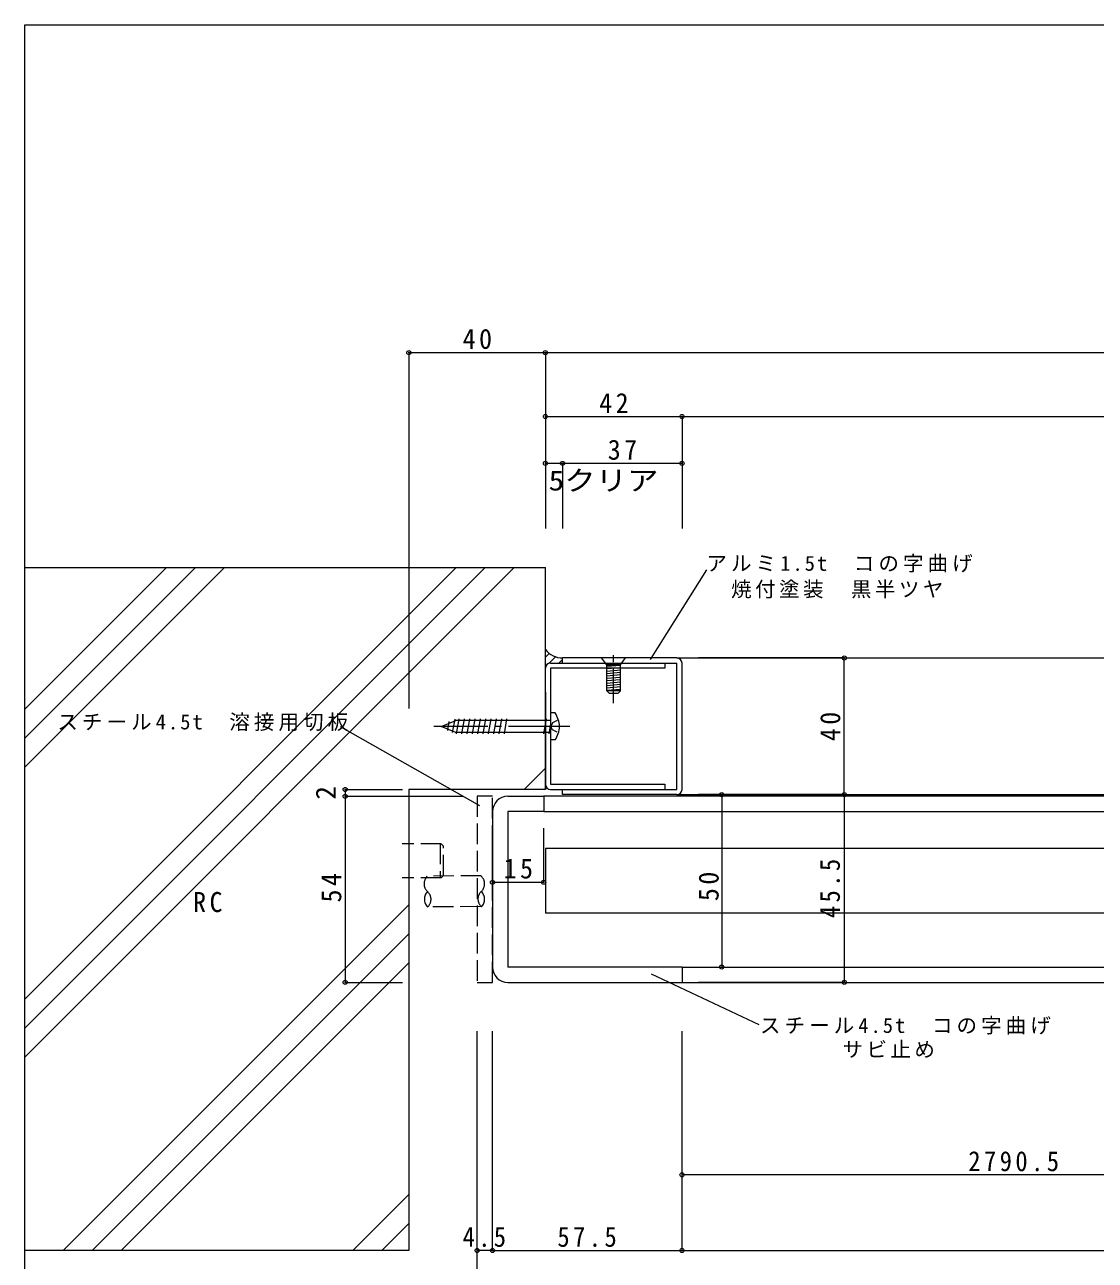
# Model space of a CAD drawing. Units: millimetres on the paper, with parts at other scales. Extents: x -848 to 394, y -812 to -536.
# Drawn here: x -428.1 to -271.4, y -719.4 to -538.5 of the extents above; entities that cross this region are included whole.
import ezdxf
from ezdxf.enums import TextEntityAlignment as Align

# ---------------------------------------------------------------- set-up
doc = ezdxf.new("R2010")
doc.units = ezdxf.units.MM
doc.header["$PDMODE"] = 32
doc.header["$PDSIZE"] = 0.6
for name, pattern in [('CHAIN1', [8, 5, -1, 1, -1]), ('CHAIN2', [12, 9, -1, 1, -1]), ('DASHED3', [4, 3, -1]), ('LONG_DASHED1', [7, 6, -1])]:
    doc.linetypes.add(name, pattern=pattern)
doc.layers.add('1-9_hojyosen', color=7, linetype='Continuous', lineweight=9)
doc.layers.add('F-0', color=5, linetype='Continuous', lineweight=9)
doc.styles.add('ＭＳ ゴシック', font='')
doc.styles.get('ＭＳ ゴシック').set_extended_font_data('MS Gothic')

msp = doc.modelspace()

# ---------------------------------------------------------------- linework, layer by layer
at = {"layer": '1-9_hojyosen', "color": 3}
for p, q in [((-371.896, -586.53), (-351.896, -586.53)), ((-371.896, -586.53), (-371.896, -638.608)), ((-351.896, -586.53), (-351.896, -612.276)), ((-351.896, -586.53), (-112.368, -586.53)), ((-351.896, -595.883), (-331.896, -595.883)), ((-351.896, -595.883), (-351.896, -612.276)), ((-331.896, -595.883), (-331.896, -612.276)), ((-331.896, -595.883), (-132.368, -595.883)), ((-349.396, -602.755), (-351.896, -602.755)), ((-351.896, -602.755), (-351.896, -612.276)), ((-331.896, -602.755), (-349.396, -602.755)), ((-349.396, -602.755), (-349.396, -612.276)), ((-331.896, -602.755), (-331.896, -612.276)), ((-308.137, -631.233), (-329.499, -631.233)), ((-308.137, -651.233), (-308.137, -631.233)), ((-381.219, -650.483), (-381.219, -651.483)), ((-381.219, -650.483), (-372.814, -650.483)), ((-381.219, -651.483), (-363.959, -651.483)), ((-381.219, -651.483), (-381.219, -678.733)), ((-381.219, -651.483), (-372.814, -651.483)), ((-308.137, -651.233), (-329.499, -651.233)), ((-308.137, -651.233), (-329.499, -651.233)), ((-326.078, -651.233), (-326.078, -676.483)), ((-308.137, -651.233), (-308.137, -678.733)), ((-359.646, -664.065), (-359.646, -656.131)), ((-352.146, -664.065), (-352.146, -656.131)), ((-359.646, -664.065), (-352.146, -664.065)), ((-381.219, -678.733), (-372.814, -678.733)), ((-308.137, -678.733), (-329.499, -678.733)), ((-361.896, -734.127), (-361.896, -685.857)), ((-359.646, -717.983), (-359.646, -685.857)), ((-331.896, -717.983), (-331.896, -685.857)), ((-361.896, -720.887), (-361.896, -694.138)), ((-331.896, -706.907), (-331.896, -700.894)), ((-233.382, -706.907), (-331.896, -706.907)), ((-359.646, -717.983), (-361.896, -717.983)), ((-359.646, -717.983), (-331.896, -717.983)), ((-331.896, -717.983), (-132.368, -717.983))]:
    msp.add_line(p, q, dxfattribs=at)
at = {"layer": '1-9_hojyosen'}
for p, q in [((-428.132, -617.983), (-351.896, -617.983)), ((-428.132, -689.66), (-356.455, -617.983)), ((-428.132, -685.418), (-360.698, -617.983)), ((-428.132, -681.175), (-364.941, -617.983)), ((-428.132, -647.234), (-398.882, -617.983)), ((-428.132, -642.991), (-403.124, -617.983)), ((-428.132, -638.749), (-407.367, -617.983)), ((-351.896, -650.483), (-351.896, -617.983)), ((-336.5, -631.469), (-328.271, -618.337)), ((-351.896, -631.138), (-351.328, -630.57)), ((-351.328, -631.983), (-350.406, -631.061)), ((-349.396, -631.983), (-349.396, -631.233)), ((-332.646, -631.233), (-349.396, -631.233)), ((-332.646, -631.233), (-233.132, -631.233)), ((-351.146, -631.983), (-332.646, -631.983)), ((-351.146, -632.733), (-351.146, -649.733)), ((-349.914, -631.983), (-349.396, -631.466)), ((-332.646, -650.483), (-332.646, -631.983)), ((-331.896, -650.483), (-331.896, -631.983)), ((-351.896, -636.233), (-351.896, -650.483)), ((-361.501, -652.887), (-381.906, -641.309)), ((-355.014, -650.483), (-351.896, -647.366)), ((-351.146, -650.483), (-334.396, -650.483)), ((-351.146, -650.483), (-332.646, -650.483)), ((-349.396, -651.233), (-349.396, -650.483)), ((-357.396, -651.483), (-352.146, -651.483)), ((-332.646, -651.233), (-349.396, -651.233)), ((-332.646, -651.233), (-233.132, -651.233)), ((-359.646, -653.733), (-359.646, -676.483)), ((-422.514, -717.983), (-371.896, -667.366)), ((-233.132, -668.608), (-351.896, -668.608)), ((-418.272, -717.983), (-371.896, -671.608)), ((-414.029, -717.983), (-371.896, -675.851)), ((-331.896, -676.483), (-357.396, -676.483)), ((-331.896, -676.483), (-331.896, -678.733)), ((-331.896, -676.483), (-233.382, -676.483)), ((-336.418, -677.48), (-320.634, -684.874)), ((-357.396, -678.733), (-331.896, -678.733)), ((-331.896, -678.733), (-233.382, -678.733)), ((-380.088, -717.983), (-371.896, -709.792)), ((-375.845, -717.983), (-371.896, -714.035)), ((-371.896, -717.983), (-428.132, -717.983))]:
    msp.add_line(p, q, dxfattribs=at)
at = {"layer": '1-9_hojyosen', "color": 6}
for p, q in [((-342.913, -632.233), (-343.663, -631.233)), ((-340.163, -631.233), (-343.663, -631.233)), ((-340.913, -632.233), (-340.163, -631.233)), ((-342.913, -632.286), (-342.308, -632.233)), ((-340.913, -632.233), (-342.913, -632.233)), ((-342.913, -636.065), (-342.913, -632.233)), ((-342.913, -632.442), (-340.913, -632.267)), ((-342.913, -632.793), (-340.913, -632.618)), ((-342.913, -633.145), (-340.913, -632.97)), ((-340.913, -636.065), (-340.913, -632.233)), ((-342.913, -633.496), (-340.913, -633.321)), ((-342.913, -633.847), (-340.913, -633.673)), ((-342.913, -634.199), (-340.913, -634.024)), ((-342.913, -634.55), (-340.913, -634.375)), ((-342.913, -634.902), (-340.913, -634.727)), ((-342.913, -635.253), (-340.913, -635.078)), ((-342.913, -635.604), (-340.913, -635.429)), ((-342.913, -635.956), (-340.913, -635.781)), ((-342.913, -636.065), (-342.568, -636.41)), ((-340.913, -636.065), (-342.913, -636.065)), ((-341.263, -636.415), (-342.563, -636.415)), ((-340.913, -636.065), (-341.252, -636.404)), ((-365.18, -640.201), (-365.526, -642.162)), ((-364.558, -640.153), (-364.946, -642.353)), ((-363.782, -640.153), (-364.17, -642.353)), ((-363.006, -640.153), (-363.394, -642.353)), ((-362.23, -640.153), (-362.618, -642.353)), ((-361.454, -640.153), (-361.842, -642.353)), ((-360.678, -640.153), (-361.066, -642.353)), ((-359.902, -640.153), (-360.29, -642.353)), ((-359.126, -640.153), (-359.514, -642.353)), ((-358.35, -640.153), (-358.738, -642.353)), ((-357.574, -640.153), (-357.961, -642.353)), ((-351.798, -640.153), (-352.185, -642.353)), ((-351.146, -639.273), (-351.146, -643.233)), ((-350.486, -639.273), (-351.146, -639.273)), ((-366.018, -640.548), (-366.249, -641.863)), ((-351.146, -640.373), (-365.022, -640.373)), ((-351.146, -642.133), (-365.022, -642.133)), ((-351.146, -640.863), (-351.409, -642.353)), ((-350.486, -643.233), (-351.146, -643.233))]:
    msp.add_line(p, q, dxfattribs=at)
at = {"layer": '1-9_hojyosen', "color": 6, "linetype": 'CHAIN1'}
msp.add_line((-341.913, -637.827), (-341.913, -630.566), dxfattribs=at)
at = {"layer": '1-9_hojyosen', "color": 6, "linetype": 'CHAIN2'}
msp.add_line((-348.312, -641.253), (-368.246, -641.253), dxfattribs=at)
at = {"layer": '1-9_hojyosen', "color": 6, "linetype": 'LONG_DASHED1'}
for p, q in [((-350.856, -641.757), (-351.069, -641.357)), ((-350.182, -642.093), (-350.856, -641.757))]:
    msp.add_line(p, q, dxfattribs=at)
at = {"layer": '1-9_hojyosen', "linetype": 'DASHED3'}
for p, q in [((-361.896, -651.483), (-361.896, -678.733)), ((-359.646, -651.483), (-361.896, -651.483))]:
    msp.add_line(p, q, dxfattribs=at)
at = {"layer": '1-9_hojyosen', "color": 5, "linetype": 'DASHED3'}
for p, q in [((-367.159, -658.43), (-372.87, -658.435)), ((-367.305, -658.43), (-367.301, -663.43)), ((-367.305, -658.43), (-367.301, -663.43)), ((-367.159, -658.43), (-366.805, -658.783)), ((-367.159, -658.43), (-366.805, -658.783)), ((-366.801, -663.076), (-366.805, -658.783)), ((-366.801, -663.076), (-366.805, -658.783)), ((-367.154, -663.43), (-372.866, -663.435)), ((-361.299, -663.138), (-369.188, -663.162)), ((-366.801, -663.076), (-367.154, -663.43)), ((-366.801, -663.076), (-367.154, -663.43)), ((-361.372, -667.638), (-369.126, -667.661))]:
    msp.add_line(p, q, dxfattribs=at)
at = {"layer": '1-9_hojyosen'}
for points in [[(-351.146, -631.983), (-334.396, -631.983), (-334.396, -632.733), (-351.146, -632.733)], [(-351.896, -650.483), (-371.896, -650.483), (-371.896, -717.983)], [(-351.146, -649.733), (-334.396, -649.733), (-334.396, -650.483)], [(-352.146, -651.483), (-352.146, -652.789), (-352.146, -653.733), (-233.132, -653.733)], [(-233.382, -678.733), (-233.382, -651.483), (-352.146, -651.483)], [(-352.146, -653.733), (-357.396, -653.733), (-357.396, -676.483)], [(-233.132, -659.108), (-351.896, -659.108), (-351.896, -668.608)]]:
    msp.add_lwpolyline(points, dxfattribs=at)
at = {"layer": '1-9_hojyosen', "color": 6}
msp.add_lwpolyline([(-365.022, -642.133), (-367.146, -641.253), (-365.022, -640.373)], dxfattribs=at)
at = {"layer": '1-9_hojyosen', "color": 6, "linetype": 'LONG_DASHED1'}
msp.add_lwpolyline([(-350.182, -640.413), (-350.856, -640.75), (-351.069, -641.15)], dxfattribs=at)
at = {"layer": '1-9_hojyosen', "linetype": 'DASHED3'}
msp.add_lwpolyline([(-361.896, -678.733), (-359.646, -678.733), (-359.646, -651.483)], dxfattribs=at)
at = {"layer": '1-9_hojyosen'}
for centre, radius, start, end in [((-349.365, -627.999), 3.234, 218.49687, 269.4437), ((-332.646, -631.983), 0.75, 0, 90), ((-351.146, -632.733), 0.75, 90, 180), ((-351.146, -649.733), 0.75, 180, 270), ((-332.646, -650.483), 0.75, 270, 0), ((-357.396, -653.733), 2.25, 90, 180), ((-357.396, -676.483), 2.25, 180, 270)]:
    msp.add_arc(centre, radius, start, end, dxfattribs=at)
at = {"layer": '1-9_hojyosen', "color": 6}
for centre, start, end in [((-353.931, -641.522), 3.73961, 33.13026), ((-353.931, -640.985), 326.86971, 356.26038)]:
    msp.add_arc(centre, 4.114, start, end, dxfattribs=at)
at = {"layer": '1-9_hojyosen', "color": 6, "linetype": 'LONG_DASHED1'}
msp.add_arc((-350.875, -641.253), 0.22, 151.96799, 208.02188, dxfattribs=at)
at = {"layer": '1-9_hojyosen', "color": 5, "linetype": 'DASHED3'}
for centre, radius, start, end in [((-368.12, -664.294), 1.544, 133.7609, 227.33631), ((-368.12, -664.294), 1.544, 133.7609, 227.33631), ((-362.345, -664.303), 1.544, 313.76273, 47.33814), ((-362.345, -664.303), 1.544, 313.76273, 47.33814), ((-368.029, -666.543), 1.592, 135.58871, 225.51124), ((-368.029, -666.543), 1.592, 135.58871, 225.51124), ((-370.142, -666.563), 1.496, 311.79243, 49.30573), ((-370.142, -666.563), 1.496, 311.79243, 49.30573), ((-360.28, -666.533), 1.496, 131.79331, 229.30663), ((-360.28, -666.533), 1.496, 131.79331, 229.30663), ((-362.393, -666.553), 1.592, 315.58782, 45.51034), ((-362.393, -666.553), 1.592, 315.58782, 45.51034)]:
    msp.add_arc(centre, radius, start, end, dxfattribs=at)
at = {"layer": '1-9_hojyosen', "color": 134}
for p in [(-371.896, -586.53), (-351.896, -586.53), (-351.896, -595.883), (-331.896, -595.883), (-351.896, -602.755), (-349.396, -602.755), (-331.896, -602.755), (-308.137, -631.233), (-381.219, -650.483), (-381.219, -651.483), (-326.078, -651.233), (-308.137, -651.233), (-359.646, -664.065), (-352.146, -664.065), (-326.078, -676.483), (-381.219, -678.733), (-308.137, -678.733), (-331.896, -706.907), (-361.896, -717.983), (-359.646, -717.983), (-331.896, -717.983)]:
    msp.add_point(p, dxfattribs=at)
at = {"layer": 'F-0'}
for p, q in [((-428.132, -811.69), (-428.132, -538.527)), ((-428.132, -538.527), (-36.132, -538.527))]:
    msp.add_line(p, q, dxfattribs=at)

# ---------------------------------------------------------------- texts
at = {"layer": '1-9_hojyosen', "style": 'ＭＳ ゴシック', "width": 1.15}
msp.add_text('5クリア', height=2.933, dxfattribs=at).set_placement((-351.434, -607.599), align=Align.BOTTOM_LEFT)
at = {"layer": '1-9_hojyosen', "style": 'ＭＳ ゴシック'}
msp.add_text('2', height=2.933, rotation=90, dxfattribs=at).set_placement((-381.719, -651.983), align=Align.BOTTOM_LEFT)
at = {"layer": '1-9_hojyosen', "attachment_point": 7, "style": 'ＭＳ ゴシック'}
for s, insert, char_height in [('\\T1.27;\\W0.95;40', (-364.021, -586.03), 2.933), ('\\T1.27;\\W0.95;42', (-344.021, -595.383), 2.933), ('\\T1.27;\\W0.95;37', (-342.771, -602.255), 2.933), ('\\T1.2;アルミ1.5t\u3000コの字曲げ', (-328.321, -618.712), 2.199), ('\\T1.17;焼付塗装\u3000黒半ツヤ', (-324.709, -622.513), 2.199), ('\\T1.2;スチール4.5t\u3000溶接用切板', (-423.35, -641.945), 2.199), ('\\T1.27;\\W0.95;15', (-358.021, -663.565), 2.933), ('\\T1.27;\\W0.95;RC', (-403.48, -668.479), 2.933), ('\\T1.2;スチール4.5t\u3000コの字曲げ', (-320.487, -686.365), 2.199), ('\\T1.17;サビ止め', (-308.401, -689.777), 2.199), ('\\T1.28;\\W0.9;2790.5', (-289.988, -706.411), 2.933), ('\\T1.27;\\W0.9;4.5', (-364.021, -717.483), 2.933), ('\\T1.28;\\W0.9;57.5', (-350.146, -717.483), 2.933)]:
    msp.add_mtext(s, dxfattribs=dict(at, insert=insert, char_height=char_height))
at = {"layer": '1-9_hojyosen', "char_height": 2.933, "attachment_point": 7, "rotation": 90, "style": 'ＭＳ ゴシック'}
for s, insert in [('\\T1.27;\\W0.95;40', (-308.693, -643.416)), ('\\T1.28;\\W0.9;45.5', (-308.742, -669.33)), ('\\T1.27;\\W0.95;54', (-381.738, -667.027)), ('\\T1.27;\\W0.95;50', (-326.494, -666.827))]:
    msp.add_mtext(s, dxfattribs=dict(at, insert=insert))

doc.saveas('drawing.dxf')
